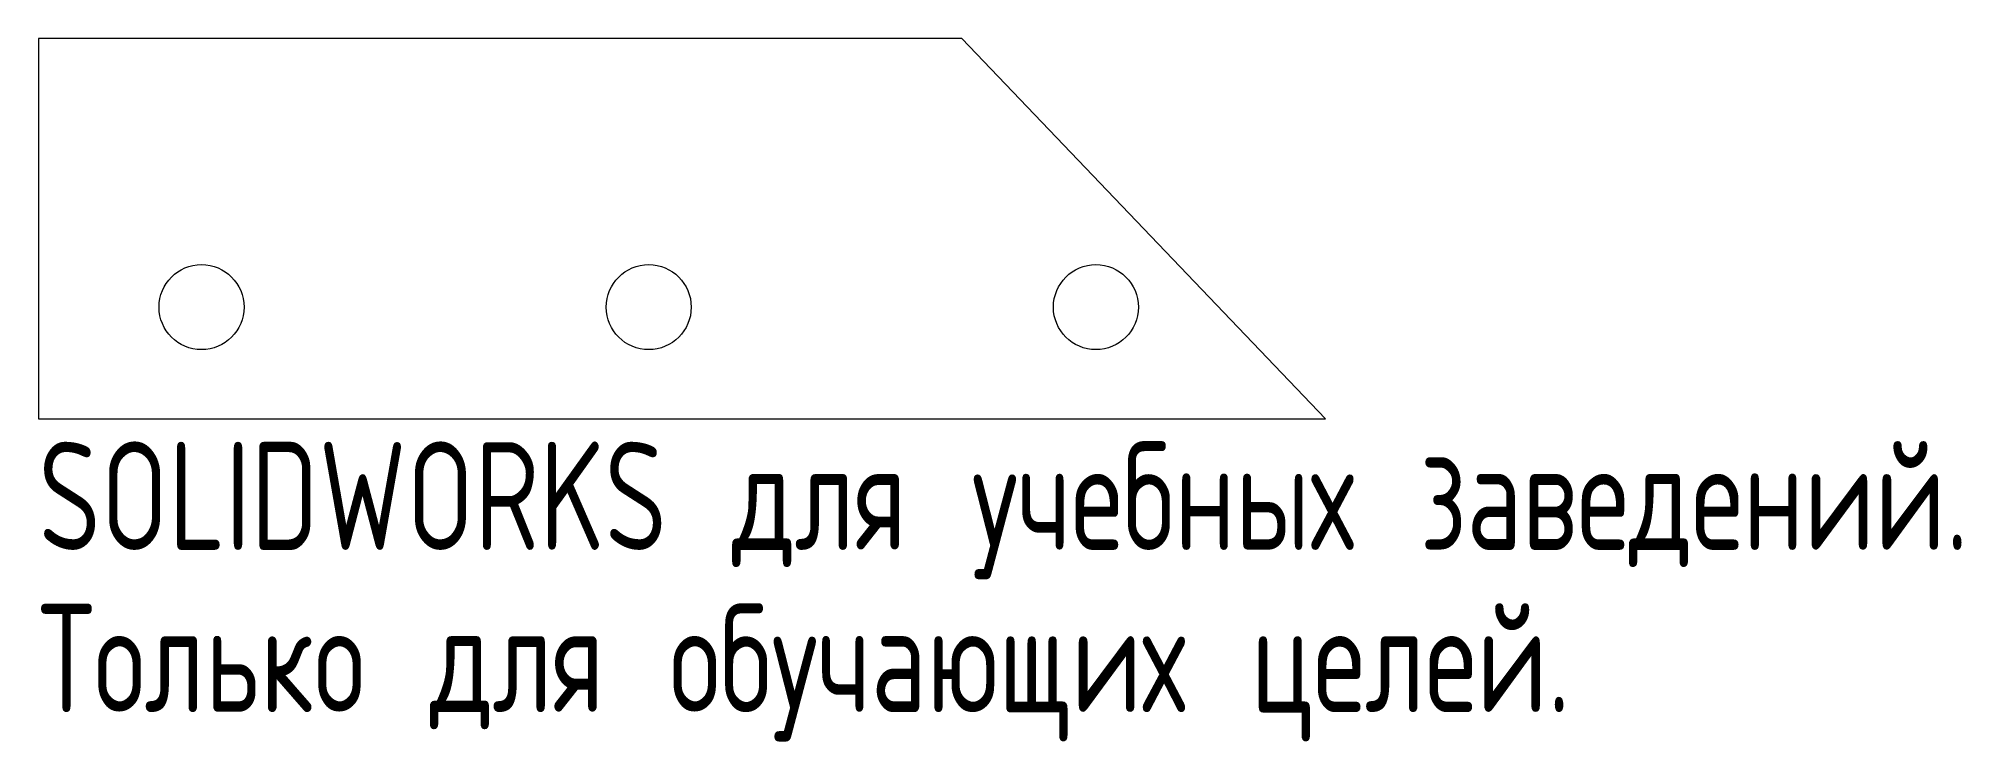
# Model space of a CAD drawing. Header units: millimetres. Extents: x 45.3 to 131.3, y -9 to 22.4.
import ezdxf

# ---------------------------------------------------------------- set-up
doc = ezdxf.new("R2010")
doc.units = ezdxf.units.MM
doc.styles.add('SLDTEXTSTYLE0', font='TXT', dxfattribs={"width": 0.7, "bigfont": 'bigfont'})

msp = doc.modelspace()

# ---------------------------------------------------------------- linework, layer by layer
at = {"color": 7, "linetype": 'Continuous', "lineweight": 15}
for p, q in [((45.301, 22.384), (45.301, 5.375)), ((86.594, 22.384), (45.301, 22.384)), ((102.86, 5.375), (86.594, 22.384)), ((45.301, 5.375), (102.86, 5.375))]:
    msp.add_line(p, q, dxfattribs=at)
for centre in [(52.594, 10.375), (72.594, 10.375), (92.594, 10.375)]:
    msp.add_circle(centre, 1.9, dxfattribs=at)

# ---------------------------------------------------------------- texts
at = {"color": 7, "linetype": 'Continuous', "char_height": 4.83362, "attachment_point": 1, "style": 'SLDTEXTSTYLE0'}
for s, insert in [('SOLIDWORKS \\M+18474\\M+1847C\\M+18491 \\M+18485\\M+18489\\M+18475\\M+18471\\M+1847E\\M+1848D\\M+18487 \\M+18478\\M+18470\\M+18472\\M+18475\\M+18474\\M+18475\\M+1847E\\M+18479\\M+1847A.', (45.301, 4.355)), ('\\M+18453\\M+18480\\M+1847C\\M+1848E\\M+1847B\\M+18480 \\M+18474\\M+1847C\\M+18491 \\M+18480\\M+18471\\M+18485\\M+18489\\M+18470\\M+18490\\M+1848B\\M+18479\\M+18487 \\M+18488\\M+18475\\M+1847C\\M+18475\\M+1847A.', (45.301, -2.895))]:
    msp.add_mtext(s, dxfattribs=dict(at, insert=insert))

doc.saveas('drawing.dxf')
